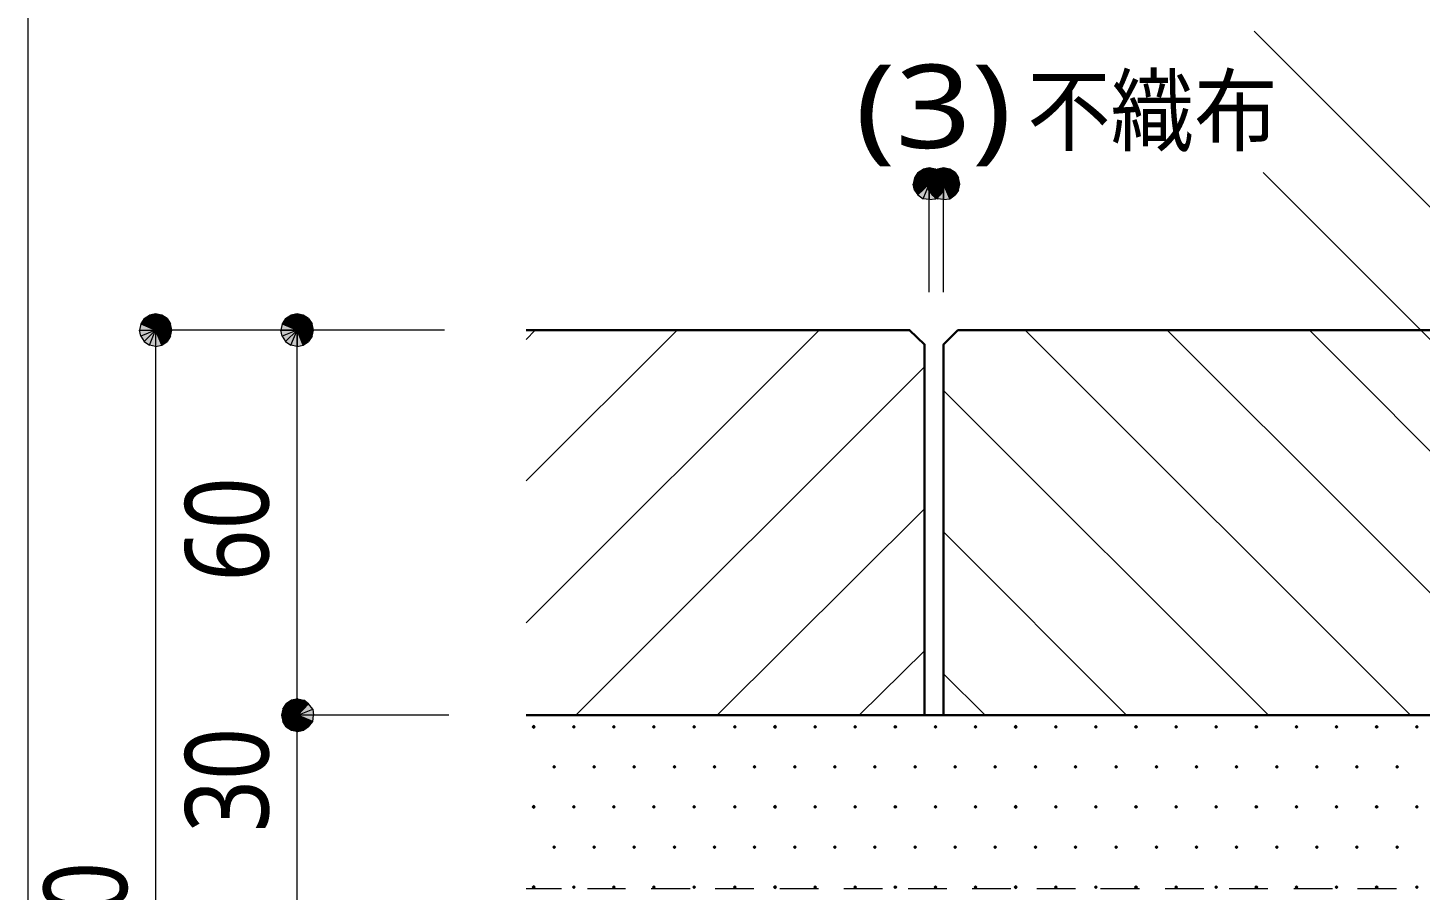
# Model space of a CAD drawing. Header units: millimetres. Extents: x 0 to 420, y 0 to 297.
# Drawn here: x 118.17 to 161.52, y 222.39 to 249.26 of the extents above; entities that cross this region are included whole.
import ezdxf
from ezdxf.enums import TextEntityAlignment as Align

# ---------------------------------------------------------------- set-up
doc = ezdxf.new("R2010")
doc.units = ezdxf.units.MM
doc.styles.add('kst32b', font='NotoSansJP-Variable.ttf')

msp = doc.modelspace()

# ---------------------------------------------------------------- hatches: boundary and pattern name
h = msp.add_hatch(color=7)
h.paths.add_polyline_path([(145.775, 244.581), (145.733, 244.39), (146.241, 244.39), (145.775, 244.581)])
h.paths.add_polyline_path([(145.733, 244.39), (146.241, 244.39), (145.775, 244.2), (145.733, 244.39)])
h.paths.add_polyline_path([(146.241, 244.39), (145.775, 244.2), (145.881, 244.052), (146.241, 244.39)])
h = msp.add_hatch(color=7)
h.paths.add_polyline_path([(146.241, 244.898), (146.05, 244.856), (146.241, 244.39), (146.241, 244.898)])
h.paths.add_polyline_path([(146.05, 244.856), (146.241, 244.39), (145.881, 244.75), (146.05, 244.856)])
h.paths.add_polyline_path([(146.241, 244.39), (145.881, 244.75), (145.775, 244.581), (146.241, 244.39)])
h = msp.add_hatch(color=7)
h.paths.add_polyline_path([(146.219, 244.581), (146.177, 244.39), (146.685, 244.39), (146.219, 244.581)])
h.paths.add_polyline_path([(146.177, 244.39), (146.685, 244.39), (146.219, 244.2), (146.177, 244.39)])
h.paths.add_polyline_path([(146.685, 244.39), (146.219, 244.2), (146.325, 244.052), (146.685, 244.39)])
h = msp.add_hatch(color=7)
h.paths.add_polyline_path([(146.685, 244.898), (146.495, 244.856), (146.685, 244.39), (146.685, 244.898)])
h.paths.add_polyline_path([(146.495, 244.856), (146.685, 244.39), (146.325, 244.75), (146.495, 244.856)])
h.paths.add_polyline_path([(146.685, 244.39), (146.325, 244.75), (146.219, 244.581), (146.685, 244.39)])
for points in [[(146.431, 244.856), (146.241, 244.898), (146.241, 244.39), (146.431, 244.856)], [(146.876, 244.856), (146.685, 244.898), (146.685, 244.39), (146.876, 244.856)], [(122.343, 240.305), (122.153, 240.347), (122.153, 239.839), (122.343, 240.305)], [(126.746, 240.305), (126.555, 240.347), (126.555, 239.839), (126.746, 240.305)], [(126.386, 227.372), (126.577, 227.33), (126.577, 227.838), (126.386, 227.372)], [(133.921, 227.521), (133.9, 227.499), (133.879, 227.478), (133.9, 227.457), (133.921, 227.436), (133.943, 227.457), (133.964, 227.478), (133.943, 227.499), (133.921, 227.521)], [(135.17, 227.521), (135.149, 227.499), (135.128, 227.478), (135.149, 227.457), (135.17, 227.436), (135.192, 227.457), (135.213, 227.478), (135.192, 227.499), (135.17, 227.521)], [(136.419, 227.521), (136.398, 227.499), (136.377, 227.478), (136.398, 227.457), (136.419, 227.436), (136.44, 227.457), (136.462, 227.478), (136.44, 227.499), (136.419, 227.521)], [(137.668, 227.521), (137.647, 227.499), (137.626, 227.478), (137.647, 227.457), (137.668, 227.436), (137.689, 227.457), (137.71, 227.478), (137.689, 227.499), (137.668, 227.521)], [(138.917, 227.521), (138.896, 227.499), (138.875, 227.478), (138.896, 227.457), (138.917, 227.436), (138.938, 227.457), (138.959, 227.478), (138.938, 227.499), (138.917, 227.521)], [(140.187, 227.521), (140.166, 227.499), (140.145, 227.478), (140.166, 227.457), (140.187, 227.436), (140.208, 227.457), (140.229, 227.478), (140.208, 227.499), (140.187, 227.521)], [(141.436, 227.521), (141.415, 227.499), (141.393, 227.478), (141.415, 227.457), (141.436, 227.436), (141.457, 227.457), (141.478, 227.478), (141.457, 227.499), (141.436, 227.521)], [(142.685, 227.521), (142.663, 227.499), (142.642, 227.478), (142.663, 227.457), (142.685, 227.436), (142.706, 227.457), (142.727, 227.478), (142.706, 227.499), (142.685, 227.521)], [(143.933, 227.521), (143.912, 227.499), (143.891, 227.478), (143.912, 227.457), (143.933, 227.436), (143.954, 227.457), (143.976, 227.478), (143.954, 227.499), (143.933, 227.521)], [(145.182, 227.521), (145.161, 227.499), (145.14, 227.478), (145.161, 227.457), (145.182, 227.436), (145.203, 227.457), (145.225, 227.478), (145.203, 227.499), (145.182, 227.521)], [(146.431, 227.521), (146.41, 227.499), (146.389, 227.478), (146.41, 227.457), (146.431, 227.436), (146.452, 227.457), (146.473, 227.478), (146.452, 227.499), (146.431, 227.521)], [(147.68, 227.521), (147.659, 227.499), (147.637, 227.478), (147.659, 227.457), (147.68, 227.436), (147.701, 227.457), (147.722, 227.478), (147.701, 227.499), (147.68, 227.521)], [(148.929, 227.521), (148.908, 227.499), (148.886, 227.478), (148.908, 227.457), (148.929, 227.436), (148.95, 227.457), (148.971, 227.478), (148.95, 227.499), (148.929, 227.521)], [(150.178, 227.521), (150.156, 227.499), (150.135, 227.478), (150.156, 227.457), (150.178, 227.436), (150.199, 227.457), (150.22, 227.478), (150.199, 227.499), (150.178, 227.521)], [(151.426, 227.521), (151.405, 227.499), (151.384, 227.478), (151.405, 227.457), (151.426, 227.436), (151.447, 227.457), (151.469, 227.478), (151.447, 227.499), (151.426, 227.521)], [(152.675, 227.521), (152.654, 227.499), (152.633, 227.478), (152.654, 227.457), (152.675, 227.436), (152.696, 227.457), (152.718, 227.478), (152.696, 227.499), (152.675, 227.521)], [(153.924, 227.521), (153.903, 227.499), (153.882, 227.478), (153.903, 227.457), (153.924, 227.436), (153.945, 227.457), (153.966, 227.478), (153.945, 227.499), (153.924, 227.521)], [(155.173, 227.521), (155.152, 227.499), (155.13, 227.478), (155.152, 227.457), (155.173, 227.436), (155.194, 227.457), (155.215, 227.478), (155.194, 227.499), (155.173, 227.521)], [(156.422, 227.521), (156.401, 227.499), (156.379, 227.478), (156.401, 227.457), (156.422, 227.436), (156.443, 227.457), (156.464, 227.478), (156.443, 227.499), (156.422, 227.521)], [(157.671, 227.521), (157.649, 227.499), (157.628, 227.478), (157.649, 227.457), (157.671, 227.436), (157.692, 227.457), (157.713, 227.478), (157.692, 227.499), (157.671, 227.521)], [(158.919, 227.521), (158.898, 227.499), (158.877, 227.478), (158.898, 227.457), (158.919, 227.436), (158.941, 227.457), (158.962, 227.478), (158.941, 227.499), (158.919, 227.521)], [(160.168, 227.521), (160.147, 227.499), (160.126, 227.478), (160.147, 227.457), (160.168, 227.436), (160.189, 227.457), (160.211, 227.478), (160.189, 227.499), (160.168, 227.521)], [(161.417, 227.521), (161.396, 227.499), (161.375, 227.478), (161.396, 227.457), (161.417, 227.436), (161.438, 227.457), (161.459, 227.478), (161.438, 227.499), (161.417, 227.521)], [(134.557, 226.272), (134.535, 226.25), (134.514, 226.229), (134.535, 226.208), (134.557, 226.187), (134.578, 226.208), (134.599, 226.229), (134.578, 226.25), (134.557, 226.272)], [(135.805, 226.272), (135.784, 226.25), (135.763, 226.229), (135.784, 226.208), (135.805, 226.187), (135.827, 226.208), (135.848, 226.229), (135.827, 226.25), (135.805, 226.272)], [(137.054, 226.272), (137.033, 226.25), (137.012, 226.229), (137.033, 226.208), (137.054, 226.187), (137.075, 226.208), (137.096, 226.229), (137.075, 226.25), (137.054, 226.272)], [(138.303, 226.272), (138.282, 226.25), (138.261, 226.229), (138.282, 226.208), (138.303, 226.187), (138.324, 226.208), (138.345, 226.229), (138.324, 226.25), (138.303, 226.272)], [(139.552, 226.272), (139.531, 226.25), (139.51, 226.229), (139.531, 226.208), (139.552, 226.187), (139.573, 226.208), (139.594, 226.229), (139.573, 226.25), (139.552, 226.272)], [(140.801, 226.272), (140.779, 226.25), (140.758, 226.229), (140.779, 226.208), (140.801, 226.187), (140.822, 226.208), (140.843, 226.229), (140.822, 226.25), (140.801, 226.272)], [(142.05, 226.272), (142.028, 226.25), (142.007, 226.229), (142.028, 226.208), (142.05, 226.187), (142.071, 226.208), (142.092, 226.229), (142.071, 226.25), (142.05, 226.272)], [(143.298, 226.272), (143.277, 226.25), (143.256, 226.229), (143.277, 226.208), (143.298, 226.187), (143.32, 226.208), (143.341, 226.229), (143.32, 226.25), (143.298, 226.272)], [(144.547, 226.272), (144.526, 226.25), (144.505, 226.229), (144.526, 226.208), (144.547, 226.187), (144.568, 226.208), (144.59, 226.229), (144.568, 226.25), (144.547, 226.272)], [(145.796, 226.272), (145.775, 226.25), (145.754, 226.229), (145.775, 226.208), (145.796, 226.187), (145.817, 226.208), (145.838, 226.229), (145.817, 226.25), (145.796, 226.272)], [(147.045, 226.272), (147.024, 226.25), (147.003, 226.229), (147.024, 226.208), (147.045, 226.187), (147.066, 226.208), (147.087, 226.229), (147.066, 226.25), (147.045, 226.272)], [(148.294, 226.272), (148.272, 226.25), (148.251, 226.229), (148.272, 226.208), (148.294, 226.187), (148.315, 226.208), (148.336, 226.229), (148.315, 226.25), (148.294, 226.272)], [(149.543, 226.272), (149.521, 226.25), (149.5, 226.229), (149.521, 226.208), (149.543, 226.187), (149.564, 226.208), (149.585, 226.229), (149.564, 226.25), (149.543, 226.272)], [(150.791, 226.272), (150.77, 226.25), (150.749, 226.229), (150.77, 226.208), (150.791, 226.187), (150.812, 226.208), (150.834, 226.229), (150.812, 226.25), (150.791, 226.272)], [(152.061, 226.272), (152.04, 226.25), (152.019, 226.229), (152.04, 226.208), (152.061, 226.187), (152.083, 226.208), (152.104, 226.229), (152.083, 226.25), (152.061, 226.272)], [(153.31, 226.272), (153.289, 226.25), (153.268, 226.229), (153.289, 226.208), (153.31, 226.187), (153.331, 226.208), (153.353, 226.229), (153.331, 226.25), (153.31, 226.272)], [(154.559, 226.272), (154.538, 226.25), (154.517, 226.229), (154.538, 226.208), (154.559, 226.187), (154.58, 226.208), (154.601, 226.229), (154.58, 226.25), (154.559, 226.272)], [(155.808, 226.272), (155.787, 226.25), (155.766, 226.229), (155.787, 226.208), (155.808, 226.187), (155.829, 226.208), (155.85, 226.229), (155.829, 226.25), (155.808, 226.272)], [(157.057, 226.272), (157.036, 226.25), (157.014, 226.229), (157.036, 226.208), (157.057, 226.187), (157.078, 226.208), (157.099, 226.229), (157.078, 226.25), (157.057, 226.272)], [(158.305, 226.272), (158.284, 226.25), (158.263, 226.229), (158.284, 226.208), (158.305, 226.187), (158.327, 226.208), (158.348, 226.229), (158.327, 226.25), (158.305, 226.272)], [(159.554, 226.272), (159.533, 226.25), (159.512, 226.229), (159.533, 226.208), (159.554, 226.187), (159.576, 226.208), (159.597, 226.229), (159.576, 226.25), (159.554, 226.272)], [(160.803, 226.272), (160.782, 226.25), (160.761, 226.229), (160.782, 226.208), (160.803, 226.187), (160.824, 226.208), (160.846, 226.229), (160.824, 226.25), (160.803, 226.272)], [(133.921, 225.023), (133.9, 225.002), (133.879, 224.98), (133.9, 224.959), (133.921, 224.938), (133.943, 224.959), (133.964, 224.98), (133.943, 225.002), (133.921, 225.023)], [(135.17, 225.023), (135.149, 225.002), (135.128, 224.98), (135.149, 224.959), (135.17, 224.938), (135.192, 224.959), (135.213, 224.98), (135.192, 225.002), (135.17, 225.023)], [(136.419, 225.023), (136.398, 225.002), (136.377, 224.98), (136.398, 224.959), (136.419, 224.938), (136.44, 224.959), (136.462, 224.98), (136.44, 225.002), (136.419, 225.023)], [(137.668, 225.023), (137.647, 225.002), (137.626, 224.98), (137.647, 224.959), (137.668, 224.938), (137.689, 224.959), (137.71, 224.98), (137.689, 225.002), (137.668, 225.023)], [(138.917, 225.023), (138.896, 225.002), (138.875, 224.98), (138.896, 224.959), (138.917, 224.938), (138.938, 224.959), (138.959, 224.98), (138.938, 225.002), (138.917, 225.023)], [(140.187, 225.023), (140.166, 225.002), (140.145, 224.98), (140.166, 224.959), (140.187, 224.938), (140.208, 224.959), (140.229, 224.98), (140.208, 225.002), (140.187, 225.023)], [(141.436, 225.023), (141.415, 225.002), (141.393, 224.98), (141.415, 224.959), (141.436, 224.938), (141.457, 224.959), (141.478, 224.98), (141.457, 225.002), (141.436, 225.023)], [(142.685, 225.023), (142.663, 225.002), (142.642, 224.98), (142.663, 224.959), (142.685, 224.938), (142.706, 224.959), (142.727, 224.98), (142.706, 225.002), (142.685, 225.023)], [(143.933, 225.023), (143.912, 225.002), (143.891, 224.98), (143.912, 224.959), (143.933, 224.938), (143.954, 224.959), (143.976, 224.98), (143.954, 225.002), (143.933, 225.023)], [(145.182, 225.023), (145.161, 225.002), (145.14, 224.98), (145.161, 224.959), (145.182, 224.938), (145.203, 224.959), (145.225, 224.98), (145.203, 225.002), (145.182, 225.023)], [(146.431, 225.023), (146.41, 225.002), (146.389, 224.98), (146.41, 224.959), (146.431, 224.938), (146.452, 224.959), (146.473, 224.98), (146.452, 225.002), (146.431, 225.023)], [(147.68, 225.023), (147.659, 225.002), (147.637, 224.98), (147.659, 224.959), (147.68, 224.938), (147.701, 224.959), (147.722, 224.98), (147.701, 225.002), (147.68, 225.023)], [(148.929, 225.023), (148.908, 225.002), (148.886, 224.98), (148.908, 224.959), (148.929, 224.938), (148.95, 224.959), (148.971, 224.98), (148.95, 225.002), (148.929, 225.023)], [(150.178, 225.023), (150.156, 225.002), (150.135, 224.98), (150.156, 224.959), (150.178, 224.938), (150.199, 224.959), (150.22, 224.98), (150.199, 225.002), (150.178, 225.023)], [(151.426, 225.023), (151.405, 225.002), (151.384, 224.98), (151.405, 224.959), (151.426, 224.938), (151.447, 224.959), (151.469, 224.98), (151.447, 225.002), (151.426, 225.023)], [(152.675, 225.023), (152.654, 225.002), (152.633, 224.98), (152.654, 224.959), (152.675, 224.938), (152.696, 224.959), (152.718, 224.98), (152.696, 225.002), (152.675, 225.023)], [(153.924, 225.023), (153.903, 225.002), (153.882, 224.98), (153.903, 224.959), (153.924, 224.938), (153.945, 224.959), (153.966, 224.98), (153.945, 225.002), (153.924, 225.023)], [(155.173, 225.023), (155.152, 225.002), (155.13, 224.98), (155.152, 224.959), (155.173, 224.938), (155.194, 224.959), (155.215, 224.98), (155.194, 225.002), (155.173, 225.023)], [(156.422, 225.023), (156.401, 225.002), (156.379, 224.98), (156.401, 224.959), (156.422, 224.938), (156.443, 224.959), (156.464, 224.98), (156.443, 225.002), (156.422, 225.023)], [(157.671, 225.023), (157.649, 225.002), (157.628, 224.98), (157.649, 224.959), (157.671, 224.938), (157.692, 224.959), (157.713, 224.98), (157.692, 225.002), (157.671, 225.023)], [(158.919, 225.023), (158.898, 225.002), (158.877, 224.98), (158.898, 224.959), (158.919, 224.938), (158.941, 224.959), (158.962, 224.98), (158.941, 225.002), (158.919, 225.023)], [(160.168, 225.023), (160.147, 225.002), (160.126, 224.98), (160.147, 224.959), (160.168, 224.938), (160.189, 224.959), (160.211, 224.98), (160.189, 225.002), (160.168, 225.023)], [(161.417, 225.023), (161.396, 225.002), (161.375, 224.98), (161.396, 224.959), (161.417, 224.938), (161.438, 224.959), (161.459, 224.98), (161.438, 225.002), (161.417, 225.023)], [(134.557, 223.774), (134.535, 223.753), (134.514, 223.732), (134.535, 223.711), (134.557, 223.689), (134.578, 223.711), (134.599, 223.732), (134.578, 223.753), (134.557, 223.774)], [(135.805, 223.774), (135.784, 223.753), (135.763, 223.732), (135.784, 223.711), (135.805, 223.689), (135.827, 223.711), (135.848, 223.732), (135.827, 223.753), (135.805, 223.774)], [(137.054, 223.774), (137.033, 223.753), (137.012, 223.732), (137.033, 223.711), (137.054, 223.689), (137.075, 223.711), (137.096, 223.732), (137.075, 223.753), (137.054, 223.774)], [(138.303, 223.774), (138.282, 223.753), (138.261, 223.732), (138.282, 223.711), (138.303, 223.689), (138.324, 223.711), (138.345, 223.732), (138.324, 223.753), (138.303, 223.774)], [(139.552, 223.774), (139.531, 223.753), (139.51, 223.732), (139.531, 223.711), (139.552, 223.689), (139.573, 223.711), (139.594, 223.732), (139.573, 223.753), (139.552, 223.774)], [(140.801, 223.774), (140.779, 223.753), (140.758, 223.732), (140.779, 223.711), (140.801, 223.689), (140.822, 223.711), (140.843, 223.732), (140.822, 223.753), (140.801, 223.774)], [(142.05, 223.774), (142.028, 223.753), (142.007, 223.732), (142.028, 223.711), (142.05, 223.689), (142.071, 223.711), (142.092, 223.732), (142.071, 223.753), (142.05, 223.774)], [(143.298, 223.774), (143.277, 223.753), (143.256, 223.732), (143.277, 223.711), (143.298, 223.689), (143.32, 223.711), (143.341, 223.732), (143.32, 223.753), (143.298, 223.774)], [(144.547, 223.774), (144.526, 223.753), (144.505, 223.732), (144.526, 223.711), (144.547, 223.689), (144.568, 223.711), (144.59, 223.732), (144.568, 223.753), (144.547, 223.774)], [(145.796, 223.774), (145.775, 223.753), (145.754, 223.732), (145.775, 223.711), (145.796, 223.689), (145.817, 223.711), (145.838, 223.732), (145.817, 223.753), (145.796, 223.774)], [(147.045, 223.774), (147.024, 223.753), (147.003, 223.732), (147.024, 223.711), (147.045, 223.689), (147.066, 223.711), (147.087, 223.732), (147.066, 223.753), (147.045, 223.774)], [(148.294, 223.774), (148.272, 223.753), (148.251, 223.732), (148.272, 223.711), (148.294, 223.689), (148.315, 223.711), (148.336, 223.732), (148.315, 223.753), (148.294, 223.774)], [(149.543, 223.774), (149.521, 223.753), (149.5, 223.732), (149.521, 223.711), (149.543, 223.689), (149.564, 223.711), (149.585, 223.732), (149.564, 223.753), (149.543, 223.774)], [(150.791, 223.774), (150.77, 223.753), (150.749, 223.732), (150.77, 223.711), (150.791, 223.689), (150.812, 223.711), (150.834, 223.732), (150.812, 223.753), (150.791, 223.774)], [(152.061, 223.774), (152.04, 223.753), (152.019, 223.732), (152.04, 223.711), (152.061, 223.689), (152.083, 223.711), (152.104, 223.732), (152.083, 223.753), (152.061, 223.774)], [(153.31, 223.774), (153.289, 223.753), (153.268, 223.732), (153.289, 223.711), (153.31, 223.689), (153.331, 223.711), (153.353, 223.732), (153.331, 223.753), (153.31, 223.774)], [(154.559, 223.774), (154.538, 223.753), (154.517, 223.732), (154.538, 223.711), (154.559, 223.689), (154.58, 223.711), (154.601, 223.732), (154.58, 223.753), (154.559, 223.774)], [(155.808, 223.774), (155.787, 223.753), (155.766, 223.732), (155.787, 223.711), (155.808, 223.689), (155.829, 223.711), (155.85, 223.732), (155.829, 223.753), (155.808, 223.774)], [(157.057, 223.774), (157.036, 223.753), (157.014, 223.732), (157.036, 223.711), (157.057, 223.689), (157.078, 223.711), (157.099, 223.732), (157.078, 223.753), (157.057, 223.774)], [(158.305, 223.774), (158.284, 223.753), (158.263, 223.732), (158.284, 223.711), (158.305, 223.689), (158.327, 223.711), (158.348, 223.732), (158.327, 223.753), (158.305, 223.774)], [(159.554, 223.774), (159.533, 223.753), (159.512, 223.732), (159.533, 223.711), (159.554, 223.689), (159.576, 223.711), (159.597, 223.732), (159.576, 223.753), (159.554, 223.774)], [(160.803, 223.774), (160.782, 223.753), (160.761, 223.732), (160.782, 223.711), (160.803, 223.689), (160.824, 223.711), (160.846, 223.732), (160.824, 223.753), (160.803, 223.774)], [(133.921, 222.525), (133.9, 222.504), (133.879, 222.483), (133.9, 222.462), (133.921, 222.44), (133.943, 222.462), (133.964, 222.483), (133.943, 222.504), (133.921, 222.525)], [(135.17, 222.525), (135.149, 222.504), (135.128, 222.483), (135.149, 222.462), (135.17, 222.44), (135.192, 222.462), (135.213, 222.483), (135.192, 222.504), (135.17, 222.525)], [(136.419, 222.525), (136.398, 222.504), (136.377, 222.483), (136.398, 222.462), (136.419, 222.44), (136.44, 222.462), (136.462, 222.483), (136.44, 222.504), (136.419, 222.525)], [(137.668, 222.525), (137.647, 222.504), (137.626, 222.483), (137.647, 222.462), (137.668, 222.44), (137.689, 222.462), (137.71, 222.483), (137.689, 222.504), (137.668, 222.525)], [(138.917, 222.525), (138.896, 222.504), (138.875, 222.483), (138.896, 222.462), (138.917, 222.44), (138.938, 222.462), (138.959, 222.483), (138.938, 222.504), (138.917, 222.525)], [(140.187, 222.525), (140.166, 222.504), (140.145, 222.483), (140.166, 222.462), (140.187, 222.44), (140.208, 222.462), (140.229, 222.483), (140.208, 222.504), (140.187, 222.525)], [(141.436, 222.525), (141.415, 222.504), (141.393, 222.483), (141.415, 222.462), (141.436, 222.44), (141.457, 222.462), (141.478, 222.483), (141.457, 222.504), (141.436, 222.525)], [(142.685, 222.525), (142.663, 222.504), (142.642, 222.483), (142.663, 222.462), (142.685, 222.44), (142.706, 222.462), (142.727, 222.483), (142.706, 222.504), (142.685, 222.525)], [(143.933, 222.525), (143.912, 222.504), (143.891, 222.483), (143.912, 222.462), (143.933, 222.44), (143.954, 222.462), (143.976, 222.483), (143.954, 222.504), (143.933, 222.525)], [(145.182, 222.525), (145.161, 222.504), (145.14, 222.483), (145.161, 222.462), (145.182, 222.44), (145.203, 222.462), (145.225, 222.483), (145.203, 222.504), (145.182, 222.525)], [(146.431, 222.525), (146.41, 222.504), (146.389, 222.483), (146.41, 222.462), (146.431, 222.44), (146.452, 222.462), (146.473, 222.483), (146.452, 222.504), (146.431, 222.525)], [(147.68, 222.525), (147.659, 222.504), (147.637, 222.483), (147.659, 222.462), (147.68, 222.44), (147.701, 222.462), (147.722, 222.483), (147.701, 222.504), (147.68, 222.525)], [(148.929, 222.525), (148.908, 222.504), (148.886, 222.483), (148.908, 222.462), (148.929, 222.44), (148.95, 222.462), (148.971, 222.483), (148.95, 222.504), (148.929, 222.525)], [(150.178, 222.525), (150.156, 222.504), (150.135, 222.483), (150.156, 222.462), (150.178, 222.44), (150.199, 222.462), (150.22, 222.483), (150.199, 222.504), (150.178, 222.525)], [(151.426, 222.525), (151.405, 222.504), (151.384, 222.483), (151.405, 222.462), (151.426, 222.44), (151.447, 222.462), (151.469, 222.483), (151.447, 222.504), (151.426, 222.525)], [(152.675, 222.525), (152.654, 222.504), (152.633, 222.483), (152.654, 222.462), (152.675, 222.44), (152.696, 222.462), (152.718, 222.483), (152.696, 222.504), (152.675, 222.525)], [(153.924, 222.525), (153.903, 222.504), (153.882, 222.483), (153.903, 222.462), (153.924, 222.44), (153.945, 222.462), (153.966, 222.483), (153.945, 222.504), (153.924, 222.525)], [(155.173, 222.525), (155.152, 222.504), (155.13, 222.483), (155.152, 222.462), (155.173, 222.44), (155.194, 222.462), (155.215, 222.483), (155.194, 222.504), (155.173, 222.525)], [(156.422, 222.525), (156.401, 222.504), (156.379, 222.483), (156.401, 222.462), (156.422, 222.44), (156.443, 222.462), (156.464, 222.483), (156.443, 222.504), (156.422, 222.525)], [(157.671, 222.525), (157.649, 222.504), (157.628, 222.483), (157.649, 222.462), (157.671, 222.44), (157.692, 222.462), (157.713, 222.483), (157.692, 222.504), (157.671, 222.525)], [(158.919, 222.525), (158.898, 222.504), (158.877, 222.483), (158.898, 222.462), (158.919, 222.44), (158.941, 222.462), (158.962, 222.483), (158.941, 222.504), (158.919, 222.525)], [(160.168, 222.525), (160.147, 222.504), (160.126, 222.483), (160.147, 222.462), (160.168, 222.44), (160.189, 222.462), (160.211, 222.483), (160.189, 222.504), (160.168, 222.525)], [(161.417, 222.525), (161.396, 222.504), (161.375, 222.483), (161.396, 222.462), (161.417, 222.44), (161.438, 222.462), (161.459, 222.483), (161.438, 222.504), (161.417, 222.525)]]:
    msp.add_hatch(color=7).paths.add_polyline_path(points)
h = msp.add_hatch(color=7)
h.paths.add_polyline_path([(146.727, 244.39), (146.685, 244.581), (146.241, 244.39), (146.727, 244.39)])
h.paths.add_polyline_path([(146.685, 244.581), (146.241, 244.39), (146.579, 244.75), (146.685, 244.581)])
h.paths.add_polyline_path([(146.241, 244.39), (146.579, 244.75), (146.431, 244.856), (146.241, 244.39)])
h = msp.add_hatch(color=7)
h.paths.add_polyline_path([(147.193, 244.39), (147.151, 244.581), (146.685, 244.39), (147.193, 244.39)])
h.paths.add_polyline_path([(147.151, 244.581), (146.685, 244.39), (147.045, 244.75), (147.151, 244.581)])
h.paths.add_polyline_path([(146.685, 244.39), (147.045, 244.75), (146.876, 244.856), (146.685, 244.39)])
h = msp.add_hatch(color=7)
h.paths.add_polyline_path([(145.881, 244.052), (146.05, 243.925), (146.241, 244.39), (145.881, 244.052)])
h.paths.add_polyline_path([(146.05, 243.925), (146.241, 244.39), (146.241, 243.904), (146.05, 243.925)])
h.paths.add_polyline_path([(146.241, 244.39), (146.241, 243.904), (146.431, 243.925), (146.241, 244.39)])
h = msp.add_hatch(color=7)
h.paths.add_polyline_path([(146.431, 243.925), (146.579, 244.052), (146.241, 244.39), (146.431, 243.925)])
h.paths.add_polyline_path([(146.579, 244.052), (146.241, 244.39), (146.685, 244.2), (146.579, 244.052)])
h.paths.add_polyline_path([(146.241, 244.39), (146.685, 244.2), (146.727, 244.39), (146.241, 244.39)])
h = msp.add_hatch(color=7)
h.paths.add_polyline_path([(146.325, 244.052), (146.495, 243.925), (146.685, 244.39), (146.325, 244.052)])
h.paths.add_polyline_path([(146.495, 243.925), (146.685, 244.39), (146.685, 243.904), (146.495, 243.925)])
h.paths.add_polyline_path([(146.685, 244.39), (146.685, 243.904), (146.876, 243.925), (146.685, 244.39)])
h = msp.add_hatch(color=7)
h.paths.add_polyline_path([(146.876, 243.925), (147.045, 244.052), (146.685, 244.39), (146.876, 243.925)])
h.paths.add_polyline_path([(147.045, 244.052), (146.685, 244.39), (147.151, 244.2), (147.045, 244.052)])
h.paths.add_polyline_path([(146.685, 244.39), (147.151, 244.2), (147.193, 244.39), (146.685, 244.39)])
h = msp.add_hatch(color=7)
h.paths.add_polyline_path([(122.153, 240.347), (121.962, 240.305), (122.153, 239.839), (122.153, 240.347)])
h.paths.add_polyline_path([(121.962, 240.305), (122.153, 239.839), (121.793, 240.199), (121.962, 240.305)])
h.paths.add_polyline_path([(122.153, 239.839), (121.793, 240.199), (121.687, 240.03), (122.153, 239.839)])
h = msp.add_hatch(color=7)
h.paths.add_polyline_path([(122.661, 239.839), (122.619, 240.03), (122.153, 239.839), (122.661, 239.839)])
h.paths.add_polyline_path([(122.619, 240.03), (122.153, 239.839), (122.513, 240.199), (122.619, 240.03)])
h.paths.add_polyline_path([(122.153, 239.839), (122.513, 240.199), (122.343, 240.305), (122.153, 239.839)])
h = msp.add_hatch(color=7)
h.paths.add_polyline_path([(126.555, 240.347), (126.365, 240.305), (126.555, 239.839), (126.555, 240.347)])
h.paths.add_polyline_path([(126.365, 240.305), (126.555, 239.839), (126.196, 240.199), (126.365, 240.305)])
h.paths.add_polyline_path([(126.555, 239.839), (126.196, 240.199), (126.09, 240.03), (126.555, 239.839)])
h = msp.add_hatch(color=7)
h.paths.add_polyline_path([(127.063, 239.839), (127.021, 240.03), (126.555, 239.839), (127.063, 239.839)])
h.paths.add_polyline_path([(127.021, 240.03), (126.555, 239.839), (126.915, 240.199), (127.021, 240.03)])
h.paths.add_polyline_path([(126.555, 239.839), (126.915, 240.199), (126.746, 240.305), (126.555, 239.839)])
h = msp.add_hatch(color=7)
h.paths.add_polyline_path([(121.687, 240.03), (121.645, 239.839), (122.153, 239.839), (121.687, 240.03)])
h.paths.add_polyline_path([(121.645, 239.839), (122.153, 239.839), (121.687, 239.649), (121.645, 239.839)])
h.paths.add_polyline_path([(122.153, 239.839), (121.687, 239.649), (121.793, 239.48), (122.153, 239.839)])
h = msp.add_hatch(color=7)
h.paths.add_polyline_path([(121.793, 239.48), (121.962, 239.374), (122.153, 239.839), (121.793, 239.48)])
h.paths.add_polyline_path([(121.962, 239.374), (122.153, 239.839), (122.153, 239.331), (121.962, 239.374)])
h.paths.add_polyline_path([(122.153, 239.839), (122.153, 239.331), (122.343, 239.374), (122.153, 239.839)])
h = msp.add_hatch(color=7)
h.paths.add_polyline_path([(122.343, 239.374), (122.513, 239.48), (122.153, 239.839), (122.343, 239.374)])
h.paths.add_polyline_path([(122.513, 239.48), (122.153, 239.839), (122.619, 239.649), (122.513, 239.48)])
h.paths.add_polyline_path([(122.153, 239.839), (122.619, 239.649), (122.661, 239.839), (122.153, 239.839)])
h = msp.add_hatch(color=7)
h.paths.add_polyline_path([(126.09, 240.03), (126.048, 239.839), (126.555, 239.839), (126.09, 240.03)])
h.paths.add_polyline_path([(126.048, 239.839), (126.555, 239.839), (126.09, 239.649), (126.048, 239.839)])
h.paths.add_polyline_path([(126.555, 239.839), (126.09, 239.649), (126.196, 239.48), (126.555, 239.839)])
h = msp.add_hatch(color=7)
h.paths.add_polyline_path([(126.196, 239.48), (126.365, 239.374), (126.555, 239.839), (126.196, 239.48)])
h.paths.add_polyline_path([(126.365, 239.374), (126.555, 239.839), (126.555, 239.331), (126.365, 239.374)])
h.paths.add_polyline_path([(126.555, 239.839), (126.555, 239.331), (126.746, 239.374), (126.555, 239.839)])
h = msp.add_hatch(color=7)
h.paths.add_polyline_path([(126.746, 239.374), (126.915, 239.48), (126.555, 239.839), (126.746, 239.374)])
h.paths.add_polyline_path([(126.915, 239.48), (126.555, 239.839), (127.021, 239.649), (126.915, 239.48)])
h.paths.add_polyline_path([(126.555, 239.839), (127.021, 239.649), (127.063, 239.839), (126.555, 239.839)])
h = msp.add_hatch(color=7)
h.paths.add_polyline_path([(126.386, 228.304), (126.217, 228.198), (126.577, 227.838), (126.386, 228.304)])
h.paths.add_polyline_path([(126.217, 228.198), (126.577, 227.838), (126.111, 228.029), (126.217, 228.198)])
h.paths.add_polyline_path([(126.577, 227.838), (126.111, 228.029), (126.069, 227.838), (126.577, 227.838)])
h = msp.add_hatch(color=7)
h.paths.add_polyline_path([(126.915, 228.198), (126.767, 228.304), (126.577, 227.838), (126.915, 228.198)])
h.paths.add_polyline_path([(126.767, 228.304), (126.577, 227.838), (126.577, 228.346), (126.767, 228.304)])
h.paths.add_polyline_path([(126.577, 227.838), (126.577, 228.346), (126.386, 228.304), (126.577, 227.838)])
h = msp.add_hatch(color=7)
h.paths.add_polyline_path([(127.042, 227.647), (127.063, 227.838), (126.577, 227.838), (127.042, 227.647)])
h.paths.add_polyline_path([(127.063, 227.838), (126.577, 227.838), (127.042, 228.029), (127.063, 227.838)])
h.paths.add_polyline_path([(126.577, 227.838), (127.042, 228.029), (126.915, 228.198), (126.577, 227.838)])
h = msp.add_hatch(color=7)
h.paths.add_polyline_path([(126.069, 227.838), (126.111, 227.647), (126.577, 227.838), (126.069, 227.838)])
h.paths.add_polyline_path([(126.111, 227.647), (126.577, 227.838), (126.217, 227.478), (126.111, 227.647)])
h.paths.add_polyline_path([(126.577, 227.838), (126.217, 227.478), (126.386, 227.372), (126.577, 227.838)])
h = msp.add_hatch(color=7)
h.paths.add_polyline_path([(126.577, 227.33), (126.767, 227.372), (126.577, 227.838), (126.577, 227.33)])
h.paths.add_polyline_path([(126.767, 227.372), (126.577, 227.838), (126.915, 227.478), (126.767, 227.372)])
h.paths.add_polyline_path([(126.577, 227.838), (126.915, 227.478), (127.042, 227.647), (126.577, 227.838)])

# ---------------------------------------------------------------- linework, layer by layer
at = {"lineweight": 13}
for points in [[(118.174, 285.983), (118.174, 45.995)], [(181.377, 224.134), (156.358, 249.153)], [(178.943, 222.44), (156.633, 244.75)], [(146.241, 241.025), (146.241, 244.39)], [(146.241, 244.39), (146.685, 244.39)], [(146.685, 241.025), (146.685, 244.39)], [(122.153, 239.839), (122.153, 201.845)], [(131.149, 239.839), (122.153, 239.839)], [(126.577, 201.845), (126.555, 221.848), (126.555, 227.838), (126.555, 239.839)], [(133.689, 239.543), (133.964, 239.839)], [(133.689, 235.14), (138.388, 239.839)], [(133.689, 230.717), (142.812, 239.839)], [(161.227, 227.838), (149.225, 239.839)], [(165.65, 227.838), (153.649, 239.839)], [(168.677, 229.214), (158.073, 239.839)], [(135.234, 227.838), (146.092, 238.696)], [(156.803, 227.838), (146.685, 237.956)], [(139.637, 227.838), (146.092, 234.273)], [(152.379, 227.838), (146.685, 233.553)], [(144.06, 227.838), (146.092, 229.849)], [(147.976, 227.838), (146.685, 229.129)], [(131.276, 227.838), (126.534, 227.838)], [(130.958, 227.838), (126.534, 227.838)], [(133.689, 222.44), (134.789, 222.44)], [(135.594, 222.44), (136.779, 222.44)], [(137.583, 222.44), (138.79, 222.44)], [(139.573, 222.44), (140.779, 222.44)], [(141.584, 222.44), (142.79, 222.44)], [(143.574, 222.44), (144.78, 222.44)], [(145.584, 222.44), (146.791, 222.44)], [(147.574, 222.44), (148.78, 222.44)], [(149.585, 222.44), (150.791, 222.44)], [(151.575, 222.44), (152.781, 222.44)], [(153.585, 222.44), (154.792, 222.44)], [(155.575, 222.44), (156.782, 222.44)], [(157.586, 222.44), (158.792, 222.44)], [(159.576, 222.44), (160.782, 222.44)]]:
    msp.add_lwpolyline(points, dxfattribs=at)
at = {"lineweight": 0}
for points in [[(145.775, 244.581), (145.733, 244.39), (146.241, 244.39)], [(146.241, 244.39), (145.881, 244.75), (145.775, 244.581)], [(146.05, 244.856), (146.241, 244.39), (145.881, 244.75)], [(146.241, 244.898), (146.05, 244.856), (146.241, 244.39)], [(146.219, 244.581), (146.177, 244.39), (146.685, 244.39)], [(146.685, 244.39), (146.325, 244.75), (146.219, 244.581)], [(146.431, 244.856), (146.241, 244.898), (146.241, 244.39)], [(146.241, 244.39), (146.579, 244.75), (146.431, 244.856)], [(146.685, 244.581), (146.241, 244.39), (146.579, 244.75)], [(146.727, 244.39), (146.685, 244.581), (146.241, 244.39)], [(146.495, 244.856), (146.685, 244.39), (146.325, 244.75)], [(146.685, 244.898), (146.495, 244.856), (146.685, 244.39)], [(146.876, 244.856), (146.685, 244.898), (146.685, 244.39)], [(146.685, 244.39), (147.045, 244.75), (146.876, 244.856)], [(147.151, 244.581), (146.685, 244.39), (147.045, 244.75)], [(147.193, 244.39), (147.151, 244.581), (146.685, 244.39)], [(145.733, 244.39), (146.241, 244.39), (145.775, 244.2)], [(146.241, 244.39), (145.775, 244.2), (145.881, 244.052)], [(145.881, 244.052), (146.05, 243.925), (146.241, 244.39)], [(146.05, 243.925), (146.241, 244.39), (146.241, 243.904)], [(146.177, 244.39), (146.685, 244.39), (146.219, 244.2)], [(146.685, 244.39), (146.219, 244.2), (146.325, 244.052)], [(146.241, 244.39), (146.241, 243.904), (146.431, 243.925)], [(146.431, 243.925), (146.579, 244.052), (146.241, 244.39)], [(146.579, 244.052), (146.241, 244.39), (146.685, 244.2)], [(146.241, 244.39), (146.685, 244.2), (146.727, 244.39)], [(146.325, 244.052), (146.495, 243.925), (146.685, 244.39)], [(146.495, 243.925), (146.685, 244.39), (146.685, 243.904)], [(146.685, 244.39), (146.685, 243.904), (146.876, 243.925)], [(146.876, 243.925), (147.045, 244.052), (146.685, 244.39)], [(147.045, 244.052), (146.685, 244.39), (147.151, 244.2)], [(146.685, 244.39), (147.151, 244.2), (147.193, 244.39)], [(122.153, 239.839), (121.793, 240.199), (121.687, 240.03)], [(121.962, 240.305), (122.153, 239.839), (121.793, 240.199)], [(122.153, 240.347), (121.962, 240.305), (122.153, 239.839)], [(122.343, 240.305), (122.153, 240.347), (122.153, 239.839)], [(122.153, 239.839), (122.513, 240.199), (122.343, 240.305)], [(122.619, 240.03), (122.153, 239.839), (122.513, 240.199)], [(126.555, 239.839), (126.196, 240.199), (126.09, 240.03)], [(126.365, 240.305), (126.555, 239.839), (126.196, 240.199)], [(126.555, 240.347), (126.365, 240.305), (126.555, 239.839)], [(126.746, 240.305), (126.555, 240.347), (126.555, 239.839)], [(126.555, 239.839), (126.915, 240.199), (126.746, 240.305)], [(127.021, 240.03), (126.555, 239.839), (126.915, 240.199)], [(121.687, 240.03), (121.645, 239.839), (122.153, 239.839)], [(121.645, 239.839), (122.153, 239.839), (121.687, 239.649)], [(122.153, 239.839), (121.687, 239.649), (121.793, 239.48)], [(121.793, 239.48), (121.962, 239.374), (122.153, 239.839)], [(121.962, 239.374), (122.153, 239.839), (122.153, 239.331)], [(122.661, 239.839), (122.619, 240.03), (122.153, 239.839)], [(122.153, 239.839), (122.153, 239.331), (122.343, 239.374)], [(122.343, 239.374), (122.513, 239.48), (122.153, 239.839)], [(122.513, 239.48), (122.153, 239.839), (122.619, 239.649)], [(122.153, 239.839), (122.619, 239.649), (122.661, 239.839)], [(126.09, 240.03), (126.048, 239.839), (126.555, 239.839)], [(126.048, 239.839), (126.555, 239.839), (126.09, 239.649)], [(126.555, 239.839), (126.09, 239.649), (126.196, 239.48)], [(126.196, 239.48), (126.365, 239.374), (126.555, 239.839)], [(126.365, 239.374), (126.555, 239.839), (126.555, 239.331)], [(127.063, 239.839), (127.021, 240.03), (126.555, 239.839)], [(126.555, 239.839), (126.555, 239.331), (126.746, 239.374)], [(126.746, 239.374), (126.915, 239.48), (126.555, 239.839)], [(126.915, 239.48), (126.555, 239.839), (127.021, 239.649)], [(126.555, 239.839), (127.021, 239.649), (127.063, 239.839)], [(126.577, 227.838), (126.111, 228.029), (126.069, 227.838)], [(126.217, 228.198), (126.577, 227.838), (126.111, 228.029)], [(126.386, 228.304), (126.217, 228.198), (126.577, 227.838)], [(126.577, 227.838), (126.577, 228.346), (126.386, 228.304)], [(126.767, 228.304), (126.577, 227.838), (126.577, 228.346)], [(126.915, 228.198), (126.767, 228.304), (126.577, 227.838)], [(126.577, 227.838), (127.042, 228.029), (126.915, 228.198)], [(127.063, 227.838), (126.577, 227.838), (127.042, 228.029)], [(126.069, 227.838), (126.111, 227.647), (126.577, 227.838)], [(126.111, 227.647), (126.577, 227.838), (126.217, 227.478)], [(126.577, 227.838), (126.217, 227.478), (126.386, 227.372)], [(126.386, 227.372), (126.577, 227.33), (126.577, 227.838)], [(126.577, 227.33), (126.767, 227.372), (126.577, 227.838)], [(126.767, 227.372), (126.577, 227.838), (126.915, 227.478)], [(126.577, 227.838), (126.915, 227.478), (127.042, 227.647)], [(127.042, 227.647), (127.063, 227.838), (126.577, 227.838)], [(133.921, 227.521), (133.9, 227.499), (133.879, 227.478), (133.9, 227.457), (133.921, 227.436), (133.943, 227.457), (133.964, 227.478), (133.943, 227.499)], [(135.17, 227.521), (135.149, 227.499), (135.128, 227.478), (135.149, 227.457), (135.17, 227.436), (135.192, 227.457), (135.213, 227.478), (135.192, 227.499)], [(136.419, 227.521), (136.398, 227.499), (136.377, 227.478), (136.398, 227.457), (136.419, 227.436), (136.44, 227.457), (136.462, 227.478), (136.44, 227.499)], [(137.668, 227.521), (137.647, 227.499), (137.626, 227.478), (137.647, 227.457), (137.668, 227.436), (137.689, 227.457), (137.71, 227.478), (137.689, 227.499)], [(138.917, 227.521), (138.896, 227.499), (138.875, 227.478), (138.896, 227.457), (138.917, 227.436), (138.938, 227.457), (138.959, 227.478), (138.938, 227.499)], [(140.187, 227.521), (140.166, 227.499), (140.145, 227.478), (140.166, 227.457), (140.187, 227.436), (140.208, 227.457), (140.229, 227.478), (140.208, 227.499)], [(141.436, 227.521), (141.415, 227.499), (141.393, 227.478), (141.415, 227.457), (141.436, 227.436), (141.457, 227.457), (141.478, 227.478), (141.457, 227.499)], [(142.685, 227.521), (142.663, 227.499), (142.642, 227.478), (142.663, 227.457), (142.685, 227.436), (142.706, 227.457), (142.727, 227.478), (142.706, 227.499)], [(143.933, 227.521), (143.912, 227.499), (143.891, 227.478), (143.912, 227.457), (143.933, 227.436), (143.954, 227.457), (143.976, 227.478), (143.954, 227.499)], [(145.182, 227.521), (145.161, 227.499), (145.14, 227.478), (145.161, 227.457), (145.182, 227.436), (145.203, 227.457), (145.225, 227.478), (145.203, 227.499)], [(146.431, 227.521), (146.41, 227.499), (146.389, 227.478), (146.41, 227.457), (146.431, 227.436), (146.452, 227.457), (146.473, 227.478), (146.452, 227.499)], [(147.68, 227.521), (147.659, 227.499), (147.637, 227.478), (147.659, 227.457), (147.68, 227.436), (147.701, 227.457), (147.722, 227.478), (147.701, 227.499)], [(148.929, 227.521), (148.908, 227.499), (148.886, 227.478), (148.908, 227.457), (148.929, 227.436), (148.95, 227.457), (148.971, 227.478), (148.95, 227.499)], [(150.178, 227.521), (150.156, 227.499), (150.135, 227.478), (150.156, 227.457), (150.178, 227.436), (150.199, 227.457), (150.22, 227.478), (150.199, 227.499)], [(151.426, 227.521), (151.405, 227.499), (151.384, 227.478), (151.405, 227.457), (151.426, 227.436), (151.447, 227.457), (151.469, 227.478), (151.447, 227.499)], [(152.675, 227.521), (152.654, 227.499), (152.633, 227.478), (152.654, 227.457), (152.675, 227.436), (152.696, 227.457), (152.718, 227.478), (152.696, 227.499)], [(153.924, 227.521), (153.903, 227.499), (153.882, 227.478), (153.903, 227.457), (153.924, 227.436), (153.945, 227.457), (153.966, 227.478), (153.945, 227.499)], [(155.173, 227.521), (155.152, 227.499), (155.13, 227.478), (155.152, 227.457), (155.173, 227.436), (155.194, 227.457), (155.215, 227.478), (155.194, 227.499)], [(156.422, 227.521), (156.401, 227.499), (156.379, 227.478), (156.401, 227.457), (156.422, 227.436), (156.443, 227.457), (156.464, 227.478), (156.443, 227.499)], [(157.671, 227.521), (157.649, 227.499), (157.628, 227.478), (157.649, 227.457), (157.671, 227.436), (157.692, 227.457), (157.713, 227.478), (157.692, 227.499)], [(158.919, 227.521), (158.898, 227.499), (158.877, 227.478), (158.898, 227.457), (158.919, 227.436), (158.941, 227.457), (158.962, 227.478), (158.941, 227.499)], [(160.168, 227.521), (160.147, 227.499), (160.126, 227.478), (160.147, 227.457), (160.168, 227.436), (160.189, 227.457), (160.211, 227.478), (160.189, 227.499)], [(161.417, 227.521), (161.396, 227.499), (161.375, 227.478), (161.396, 227.457), (161.417, 227.436), (161.438, 227.457), (161.459, 227.478), (161.438, 227.499)], [(134.557, 226.272), (134.535, 226.25), (134.514, 226.229), (134.535, 226.208), (134.557, 226.187), (134.578, 226.208), (134.599, 226.229), (134.578, 226.25)], [(135.805, 226.272), (135.784, 226.25), (135.763, 226.229), (135.784, 226.208), (135.805, 226.187), (135.827, 226.208), (135.848, 226.229), (135.827, 226.25)], [(137.054, 226.272), (137.033, 226.25), (137.012, 226.229), (137.033, 226.208), (137.054, 226.187), (137.075, 226.208), (137.096, 226.229), (137.075, 226.25)], [(138.303, 226.272), (138.282, 226.25), (138.261, 226.229), (138.282, 226.208), (138.303, 226.187), (138.324, 226.208), (138.345, 226.229), (138.324, 226.25)], [(139.552, 226.272), (139.531, 226.25), (139.51, 226.229), (139.531, 226.208), (139.552, 226.187), (139.573, 226.208), (139.594, 226.229), (139.573, 226.25)], [(140.801, 226.272), (140.779, 226.25), (140.758, 226.229), (140.779, 226.208), (140.801, 226.187), (140.822, 226.208), (140.843, 226.229), (140.822, 226.25)], [(142.05, 226.272), (142.028, 226.25), (142.007, 226.229), (142.028, 226.208), (142.05, 226.187), (142.071, 226.208), (142.092, 226.229), (142.071, 226.25)], [(143.298, 226.272), (143.277, 226.25), (143.256, 226.229), (143.277, 226.208), (143.298, 226.187), (143.32, 226.208), (143.341, 226.229), (143.32, 226.25)], [(144.547, 226.272), (144.526, 226.25), (144.505, 226.229), (144.526, 226.208), (144.547, 226.187), (144.568, 226.208), (144.59, 226.229), (144.568, 226.25)], [(145.796, 226.272), (145.775, 226.25), (145.754, 226.229), (145.775, 226.208), (145.796, 226.187), (145.817, 226.208), (145.838, 226.229), (145.817, 226.25)], [(147.045, 226.272), (147.024, 226.25), (147.003, 226.229), (147.024, 226.208), (147.045, 226.187), (147.066, 226.208), (147.087, 226.229), (147.066, 226.25)], [(148.294, 226.272), (148.272, 226.25), (148.251, 226.229), (148.272, 226.208), (148.294, 226.187), (148.315, 226.208), (148.336, 226.229), (148.315, 226.25)], [(149.543, 226.272), (149.521, 226.25), (149.5, 226.229), (149.521, 226.208), (149.543, 226.187), (149.564, 226.208), (149.585, 226.229), (149.564, 226.25)], [(150.791, 226.272), (150.77, 226.25), (150.749, 226.229), (150.77, 226.208), (150.791, 226.187), (150.812, 226.208), (150.834, 226.229), (150.812, 226.25)], [(152.061, 226.272), (152.04, 226.25), (152.019, 226.229), (152.04, 226.208), (152.061, 226.187), (152.083, 226.208), (152.104, 226.229), (152.083, 226.25)], [(153.31, 226.272), (153.289, 226.25), (153.268, 226.229), (153.289, 226.208), (153.31, 226.187), (153.331, 226.208), (153.353, 226.229), (153.331, 226.25)], [(154.559, 226.272), (154.538, 226.25), (154.517, 226.229), (154.538, 226.208), (154.559, 226.187), (154.58, 226.208), (154.601, 226.229), (154.58, 226.25)], [(155.808, 226.272), (155.787, 226.25), (155.766, 226.229), (155.787, 226.208), (155.808, 226.187), (155.829, 226.208), (155.85, 226.229), (155.829, 226.25)], [(157.057, 226.272), (157.036, 226.25), (157.014, 226.229), (157.036, 226.208), (157.057, 226.187), (157.078, 226.208), (157.099, 226.229), (157.078, 226.25)], [(158.305, 226.272), (158.284, 226.25), (158.263, 226.229), (158.284, 226.208), (158.305, 226.187), (158.327, 226.208), (158.348, 226.229), (158.327, 226.25)], [(159.554, 226.272), (159.533, 226.25), (159.512, 226.229), (159.533, 226.208), (159.554, 226.187), (159.576, 226.208), (159.597, 226.229), (159.576, 226.25)], [(160.803, 226.272), (160.782, 226.25), (160.761, 226.229), (160.782, 226.208), (160.803, 226.187), (160.824, 226.208), (160.846, 226.229), (160.824, 226.25)], [(133.921, 225.023), (133.9, 225.002), (133.879, 224.98), (133.9, 224.959), (133.921, 224.938), (133.943, 224.959), (133.964, 224.98), (133.943, 225.002)], [(135.17, 225.023), (135.149, 225.002), (135.128, 224.98), (135.149, 224.959), (135.17, 224.938), (135.192, 224.959), (135.213, 224.98), (135.192, 225.002)], [(136.419, 225.023), (136.398, 225.002), (136.377, 224.98), (136.398, 224.959), (136.419, 224.938), (136.44, 224.959), (136.462, 224.98), (136.44, 225.002)], [(137.668, 225.023), (137.647, 225.002), (137.626, 224.98), (137.647, 224.959), (137.668, 224.938), (137.689, 224.959), (137.71, 224.98), (137.689, 225.002)], [(138.917, 225.023), (138.896, 225.002), (138.875, 224.98), (138.896, 224.959), (138.917, 224.938), (138.938, 224.959), (138.959, 224.98), (138.938, 225.002)], [(140.187, 225.023), (140.166, 225.002), (140.145, 224.98), (140.166, 224.959), (140.187, 224.938), (140.208, 224.959), (140.229, 224.98), (140.208, 225.002)], [(141.436, 225.023), (141.415, 225.002), (141.393, 224.98), (141.415, 224.959), (141.436, 224.938), (141.457, 224.959), (141.478, 224.98), (141.457, 225.002)], [(142.685, 225.023), (142.663, 225.002), (142.642, 224.98), (142.663, 224.959), (142.685, 224.938), (142.706, 224.959), (142.727, 224.98), (142.706, 225.002)], [(143.933, 225.023), (143.912, 225.002), (143.891, 224.98), (143.912, 224.959), (143.933, 224.938), (143.954, 224.959), (143.976, 224.98), (143.954, 225.002)], [(145.182, 225.023), (145.161, 225.002), (145.14, 224.98), (145.161, 224.959), (145.182, 224.938), (145.203, 224.959), (145.225, 224.98), (145.203, 225.002)], [(146.431, 225.023), (146.41, 225.002), (146.389, 224.98), (146.41, 224.959), (146.431, 224.938), (146.452, 224.959), (146.473, 224.98), (146.452, 225.002)], [(147.68, 225.023), (147.659, 225.002), (147.637, 224.98), (147.659, 224.959), (147.68, 224.938), (147.701, 224.959), (147.722, 224.98), (147.701, 225.002)], [(148.929, 225.023), (148.908, 225.002), (148.886, 224.98), (148.908, 224.959), (148.929, 224.938), (148.95, 224.959), (148.971, 224.98), (148.95, 225.002)], [(150.178, 225.023), (150.156, 225.002), (150.135, 224.98), (150.156, 224.959), (150.178, 224.938), (150.199, 224.959), (150.22, 224.98), (150.199, 225.002)], [(151.426, 225.023), (151.405, 225.002), (151.384, 224.98), (151.405, 224.959), (151.426, 224.938), (151.447, 224.959), (151.469, 224.98), (151.447, 225.002)], [(152.675, 225.023), (152.654, 225.002), (152.633, 224.98), (152.654, 224.959), (152.675, 224.938), (152.696, 224.959), (152.718, 224.98), (152.696, 225.002)], [(153.924, 225.023), (153.903, 225.002), (153.882, 224.98), (153.903, 224.959), (153.924, 224.938), (153.945, 224.959), (153.966, 224.98), (153.945, 225.002)], [(155.173, 225.023), (155.152, 225.002), (155.13, 224.98), (155.152, 224.959), (155.173, 224.938), (155.194, 224.959), (155.215, 224.98), (155.194, 225.002)], [(156.422, 225.023), (156.401, 225.002), (156.379, 224.98), (156.401, 224.959), (156.422, 224.938), (156.443, 224.959), (156.464, 224.98), (156.443, 225.002)], [(157.671, 225.023), (157.649, 225.002), (157.628, 224.98), (157.649, 224.959), (157.671, 224.938), (157.692, 224.959), (157.713, 224.98), (157.692, 225.002)], [(158.919, 225.023), (158.898, 225.002), (158.877, 224.98), (158.898, 224.959), (158.919, 224.938), (158.941, 224.959), (158.962, 224.98), (158.941, 225.002)], [(160.168, 225.023), (160.147, 225.002), (160.126, 224.98), (160.147, 224.959), (160.168, 224.938), (160.189, 224.959), (160.211, 224.98), (160.189, 225.002)], [(161.417, 225.023), (161.396, 225.002), (161.375, 224.98), (161.396, 224.959), (161.417, 224.938), (161.438, 224.959), (161.459, 224.98), (161.438, 225.002)], [(134.557, 223.774), (134.535, 223.753), (134.514, 223.732), (134.535, 223.711), (134.557, 223.689), (134.578, 223.711), (134.599, 223.732), (134.578, 223.753)], [(135.805, 223.774), (135.784, 223.753), (135.763, 223.732), (135.784, 223.711), (135.805, 223.689), (135.827, 223.711), (135.848, 223.732), (135.827, 223.753)], [(137.054, 223.774), (137.033, 223.753), (137.012, 223.732), (137.033, 223.711), (137.054, 223.689), (137.075, 223.711), (137.096, 223.732), (137.075, 223.753)], [(138.303, 223.774), (138.282, 223.753), (138.261, 223.732), (138.282, 223.711), (138.303, 223.689), (138.324, 223.711), (138.345, 223.732), (138.324, 223.753)], [(139.552, 223.774), (139.531, 223.753), (139.51, 223.732), (139.531, 223.711), (139.552, 223.689), (139.573, 223.711), (139.594, 223.732), (139.573, 223.753)], [(140.801, 223.774), (140.779, 223.753), (140.758, 223.732), (140.779, 223.711), (140.801, 223.689), (140.822, 223.711), (140.843, 223.732), (140.822, 223.753)], [(142.05, 223.774), (142.028, 223.753), (142.007, 223.732), (142.028, 223.711), (142.05, 223.689), (142.071, 223.711), (142.092, 223.732), (142.071, 223.753)], [(143.298, 223.774), (143.277, 223.753), (143.256, 223.732), (143.277, 223.711), (143.298, 223.689), (143.32, 223.711), (143.341, 223.732), (143.32, 223.753)], [(144.547, 223.774), (144.526, 223.753), (144.505, 223.732), (144.526, 223.711), (144.547, 223.689), (144.568, 223.711), (144.59, 223.732), (144.568, 223.753)], [(145.796, 223.774), (145.775, 223.753), (145.754, 223.732), (145.775, 223.711), (145.796, 223.689), (145.817, 223.711), (145.838, 223.732), (145.817, 223.753)], [(147.045, 223.774), (147.024, 223.753), (147.003, 223.732), (147.024, 223.711), (147.045, 223.689), (147.066, 223.711), (147.087, 223.732), (147.066, 223.753)], [(148.294, 223.774), (148.272, 223.753), (148.251, 223.732), (148.272, 223.711), (148.294, 223.689), (148.315, 223.711), (148.336, 223.732), (148.315, 223.753)], [(149.543, 223.774), (149.521, 223.753), (149.5, 223.732), (149.521, 223.711), (149.543, 223.689), (149.564, 223.711), (149.585, 223.732), (149.564, 223.753)], [(150.791, 223.774), (150.77, 223.753), (150.749, 223.732), (150.77, 223.711), (150.791, 223.689), (150.812, 223.711), (150.834, 223.732), (150.812, 223.753)], [(152.061, 223.774), (152.04, 223.753), (152.019, 223.732), (152.04, 223.711), (152.061, 223.689), (152.083, 223.711), (152.104, 223.732), (152.083, 223.753)], [(153.31, 223.774), (153.289, 223.753), (153.268, 223.732), (153.289, 223.711), (153.31, 223.689), (153.331, 223.711), (153.353, 223.732), (153.331, 223.753)], [(154.559, 223.774), (154.538, 223.753), (154.517, 223.732), (154.538, 223.711), (154.559, 223.689), (154.58, 223.711), (154.601, 223.732), (154.58, 223.753)], [(155.808, 223.774), (155.787, 223.753), (155.766, 223.732), (155.787, 223.711), (155.808, 223.689), (155.829, 223.711), (155.85, 223.732), (155.829, 223.753)], [(157.057, 223.774), (157.036, 223.753), (157.014, 223.732), (157.036, 223.711), (157.057, 223.689), (157.078, 223.711), (157.099, 223.732), (157.078, 223.753)], [(158.305, 223.774), (158.284, 223.753), (158.263, 223.732), (158.284, 223.711), (158.305, 223.689), (158.327, 223.711), (158.348, 223.732), (158.327, 223.753)], [(159.554, 223.774), (159.533, 223.753), (159.512, 223.732), (159.533, 223.711), (159.554, 223.689), (159.576, 223.711), (159.597, 223.732), (159.576, 223.753)], [(160.803, 223.774), (160.782, 223.753), (160.761, 223.732), (160.782, 223.711), (160.803, 223.689), (160.824, 223.711), (160.846, 223.732), (160.824, 223.753)], [(133.921, 222.525), (133.9, 222.504), (133.879, 222.483), (133.9, 222.462), (133.921, 222.44), (133.943, 222.462), (133.964, 222.483), (133.943, 222.504)], [(135.17, 222.525), (135.149, 222.504), (135.128, 222.483), (135.149, 222.462), (135.17, 222.44), (135.192, 222.462), (135.213, 222.483), (135.192, 222.504)], [(136.419, 222.525), (136.398, 222.504), (136.377, 222.483), (136.398, 222.462), (136.419, 222.44), (136.44, 222.462), (136.462, 222.483), (136.44, 222.504)], [(137.668, 222.525), (137.647, 222.504), (137.626, 222.483), (137.647, 222.462), (137.668, 222.44), (137.689, 222.462), (137.71, 222.483), (137.689, 222.504)], [(138.917, 222.525), (138.896, 222.504), (138.875, 222.483), (138.896, 222.462), (138.917, 222.44), (138.938, 222.462), (138.959, 222.483), (138.938, 222.504)], [(140.187, 222.525), (140.166, 222.504), (140.145, 222.483), (140.166, 222.462), (140.187, 222.44), (140.208, 222.462), (140.229, 222.483), (140.208, 222.504)], [(141.436, 222.525), (141.415, 222.504), (141.393, 222.483), (141.415, 222.462), (141.436, 222.44), (141.457, 222.462), (141.478, 222.483), (141.457, 222.504)], [(142.685, 222.525), (142.663, 222.504), (142.642, 222.483), (142.663, 222.462), (142.685, 222.44), (142.706, 222.462), (142.727, 222.483), (142.706, 222.504)], [(143.933, 222.525), (143.912, 222.504), (143.891, 222.483), (143.912, 222.462), (143.933, 222.44), (143.954, 222.462), (143.976, 222.483), (143.954, 222.504)], [(145.182, 222.525), (145.161, 222.504), (145.14, 222.483), (145.161, 222.462), (145.182, 222.44), (145.203, 222.462), (145.225, 222.483), (145.203, 222.504)], [(146.431, 222.525), (146.41, 222.504), (146.389, 222.483), (146.41, 222.462), (146.431, 222.44), (146.452, 222.462), (146.473, 222.483), (146.452, 222.504)], [(147.68, 222.525), (147.659, 222.504), (147.637, 222.483), (147.659, 222.462), (147.68, 222.44), (147.701, 222.462), (147.722, 222.483), (147.701, 222.504)], [(148.929, 222.525), (148.908, 222.504), (148.886, 222.483), (148.908, 222.462), (148.929, 222.44), (148.95, 222.462), (148.971, 222.483), (148.95, 222.504)], [(150.178, 222.525), (150.156, 222.504), (150.135, 222.483), (150.156, 222.462), (150.178, 222.44), (150.199, 222.462), (150.22, 222.483), (150.199, 222.504)], [(151.426, 222.525), (151.405, 222.504), (151.384, 222.483), (151.405, 222.462), (151.426, 222.44), (151.447, 222.462), (151.469, 222.483), (151.447, 222.504)], [(152.675, 222.525), (152.654, 222.504), (152.633, 222.483), (152.654, 222.462), (152.675, 222.44), (152.696, 222.462), (152.718, 222.483), (152.696, 222.504)], [(153.924, 222.525), (153.903, 222.504), (153.882, 222.483), (153.903, 222.462), (153.924, 222.44), (153.945, 222.462), (153.966, 222.483), (153.945, 222.504)], [(155.173, 222.525), (155.152, 222.504), (155.13, 222.483), (155.152, 222.462), (155.173, 222.44), (155.194, 222.462), (155.215, 222.483), (155.194, 222.504)], [(156.422, 222.525), (156.401, 222.504), (156.379, 222.483), (156.401, 222.462), (156.422, 222.44), (156.443, 222.462), (156.464, 222.483), (156.443, 222.504)], [(157.671, 222.525), (157.649, 222.504), (157.628, 222.483), (157.649, 222.462), (157.671, 222.44), (157.692, 222.462), (157.713, 222.483), (157.692, 222.504)], [(158.919, 222.525), (158.898, 222.504), (158.877, 222.483), (158.898, 222.462), (158.919, 222.44), (158.941, 222.462), (158.962, 222.483), (158.941, 222.504)], [(160.168, 222.525), (160.147, 222.504), (160.126, 222.483), (160.147, 222.462), (160.168, 222.44), (160.189, 222.462), (160.211, 222.483), (160.189, 222.504)], [(161.417, 222.525), (161.396, 222.504), (161.375, 222.483), (161.396, 222.462), (161.417, 222.44), (161.438, 222.462), (161.459, 222.483), (161.438, 222.504)]]:
    msp.add_lwpolyline(points, close=True, dxfattribs=at)
at = {"lineweight": 30}
for points in [[(133.689, 239.839), (145.627, 239.839), (146.092, 239.395), (146.092, 227.838), (146.092, 239.395)], [(146.685, 227.838), (146.685, 239.395), (147.129, 239.839)], [(147.129, 239.839), (168.233, 239.839)], [(204.682, 227.838), (168.677, 227.838), (133.689, 227.838)]]:
    msp.add_lwpolyline(points, dxfattribs=at)

# ---------------------------------------------------------------- texts
at = {"style": 'kst32b'}
for s, height, p, p2 in [('(3)', 2.5989, (143.933, 245.512), (148.806, 245.512)), ('不織布', 2.0791, (149.288, 245.639), (157.085, 245.639)), ('60', 2.5989, (125.667, 232.008), (125.667, 235.256)), ('30', 2.5989, (125.667, 224.197), (125.667, 227.446)), ('190', 2.5989, (121.264, 218.398), (121.264, 223.271))]:
    msp.add_text(s, height=height, dxfattribs=at).set_placement(p, p2, align=Align.FIT)

doc.saveas('drawing.dxf')
